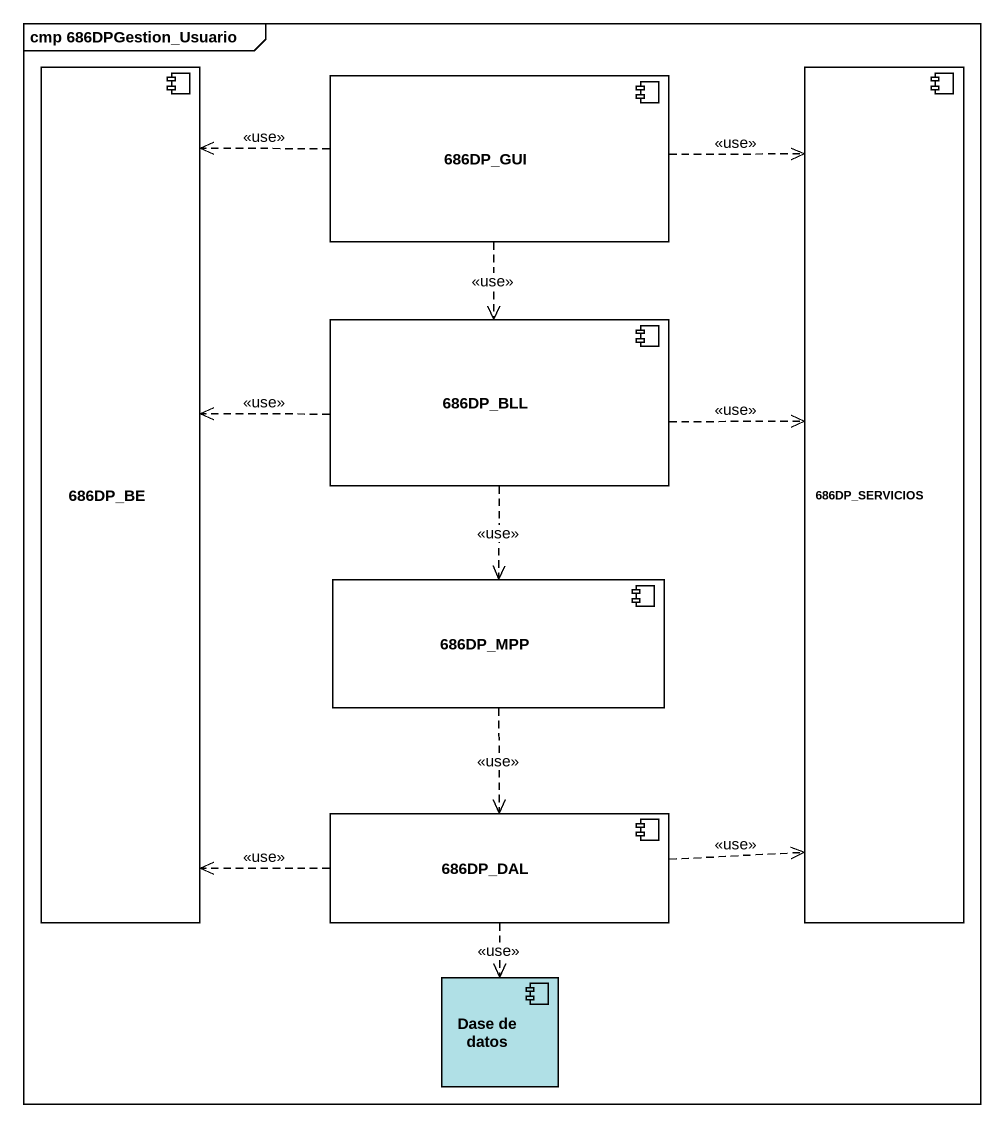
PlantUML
@startuml
mainframe cmp 686DPGestion_Usuario
component "686DP_BE" as c686DP_BE
component "686DP_GUI" as c686DP_GUI
component "686DP_SERVICIOS" as c686DP_SERVICIOS
component "686DP_BLL" as c686DP_BLL
component "686DP_MPP" as c686DP_MPP
component "686DP_DAL" as c686DP_DAL
component "Dase de datos" as Dase_de_datos #B0E0E6
c686DP_GUI ..> c686DP_BE : <<use>>
c686DP_GUI ..> c686DP_SERVICIOS : <<use>>
c686DP_GUI ..> c686DP_BLL : <<use>>
c686DP_BLL .left.> c686DP_BE : <<use>>
c686DP_BLL .right.> c686DP_SERVICIOS : <<use>>
c686DP_BLL ..> c686DP_MPP : <<use>>
c686DP_MPP ..> c686DP_DAL : <<use>>
c686DP_DAL .up.> c686DP_BE : <<use>>
c686DP_DAL .up.> c686DP_SERVICIOS : <<use>>
c686DP_DAL ..> Dase_de_datos : <<use>>
@enduml
